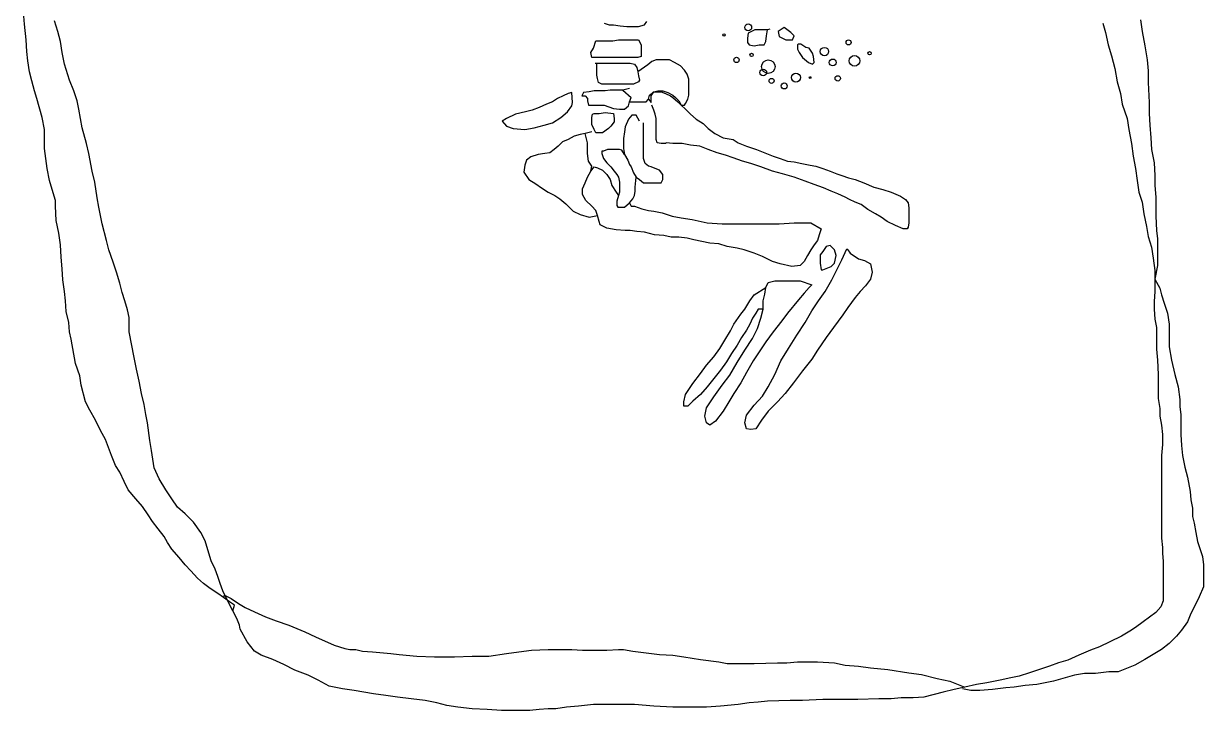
# Model space of a CAD drawing. Extents: x 4.9 to 17.1, y 0.9 to 19.3.
# Drawn here: x 7.31 to 14.34, y 10.7 to 14.8 of the extents above; entities that cross this region are included whole.
import ezdxf

# ---------------------------------------------------------------- set-up
doc = ezdxf.new("R2010")
doc.units = 0
doc.linetypes.add('HIDDEN', pattern=[0.375, 0.25, -0.125])
doc.layers.add('LAYER1', color=7, linetype='CONTINUOUS')

msp = doc.modelspace()

# ---------------------------------------------------------------- linework, layer by layer
at = {"layer": 'LAYER1', "color": 7, "linetype": 'HIDDEN'}
for points in [[(8.5554, 11.2926), (8.5654, 11.3275), (8.5355, 11.3474), (8.5006, 11.3724), (8.4657, 11.3973), (8.4208, 11.4272), (8.381, 11.4571), (8.346, 11.487), (8.3062, 11.5319), (8.2713, 11.5668), (8.2364, 11.6117), (8.1915, 11.6615), (8.1666, 11.7014), (8.1466, 11.7363), (8.1117, 11.7812), (8.0768, 11.8261), (8.0519, 11.866), (8.017, 11.9158), (7.9771, 11.9607), (7.9322, 12.0155), (7.9073, 12.0654), (7.8824, 12.1202), (7.8575, 12.1601), (7.8325, 12.2199), (7.7976, 12.3147), (7.7677, 12.3695), (7.7378, 12.4293), (7.7029, 12.4892), (7.678, 12.539), (7.653, 12.6387), (7.6431, 12.6936), (7.6181, 12.7684), (7.5932, 12.9129), (7.5832, 12.9578), (7.5783, 13.0127), (7.5633, 13.0775), (7.5583, 13.1423), (7.5533, 13.1971), (7.5434, 13.2669), (7.5384, 13.3317), (7.5334, 13.4015), (7.5284, 13.4763), (7.5184, 13.5461), (7.5035, 13.6209), (7.4985, 13.7057), (7.4985, 13.7406), (7.4785, 13.8054), (7.4636, 13.8602), (7.4486, 13.93), (7.4337, 14.0497), (7.4337, 14.0995), (7.4337, 14.1644), (7.4187, 14.2342), (7.3888, 14.3488), (7.3738, 14.3937), (7.3589, 14.4535), (7.3439, 14.5084), (7.334, 14.5732), (7.329, 14.628), (7.324, 14.6978), (7.314, 14.7926), (7.309, 14.8623)], [(14.0497, 13.2719), (14.0796, 13.2171), (14.0896, 13.1772), (14.1045, 13.1273), (14.1245, 13.0675), (14.1344, 13.0027), (14.1344, 12.9429), (14.1344, 12.8681), (14.1494, 12.7883), (14.1693, 12.7035), (14.1893, 12.6288), (14.1993, 12.554), (14.1993, 12.5091), (14.2042, 12.4642), (14.2042, 12.4094), (14.2042, 12.3446), (14.2092, 12.2798), (14.2142, 12.2199), (14.2292, 12.1501), (14.2441, 12.0903), (14.2591, 12.0055), (14.2641, 11.9557), (14.274, 11.9058), (14.274, 11.856), (14.284, 11.8161), (14.294, 11.7613), (14.304, 11.7064), (14.3339, 11.6167), (14.3389, 11.5668), (14.3389, 11.4771), (14.3389, 11.4372), (14.3139, 11.3773), (14.289, 11.3275), (14.2641, 11.2776), (14.2441, 11.2278), (14.2092, 11.1779), (14.1793, 11.143), (14.1344, 11.0982), (14.0896, 11.0633), (14.0397, 11.0333), (13.9899, 11.0034), (13.93, 10.9685), (13.8802, 10.9486), (13.8303, 10.9286), (13.7755, 10.9286), (13.6957, 10.9187), (13.6309, 10.9187), (13.5711, 10.9087), (13.5013, 10.8888), (13.4464, 10.8738), (13.3966, 10.8638), (13.3467, 10.8539), (13.2769, 10.8489), (13.2121, 10.8389), (13.1622, 10.8339), (13.0825, 10.8239), (13.0077, 10.819), (12.9528, 10.819), (12.903, 10.8289), (12.903, 10.8289)]]:
    msp.add_lwpolyline(points, dxfattribs=at)
at = {"layer": 'LAYER1', "color": 7, "linetype": 'CONTINUOUS'}
for points in [[(14.0946, 12.2847), (14.0896, 12.2199), (14.0896, 12.1751), (14.0896, 12.1252), (14.0896, 12.0903), (14.0896, 12.0454), (14.0896, 11.9956), (14.0896, 11.9607), (14.0896, 11.9058), (14.0896, 11.856), (14.0896, 11.8161), (14.0896, 11.7662), (14.0896, 11.7263), (14.0946, 11.6715), (14.0946, 11.6366), (14.0995, 11.5867), (14.0995, 11.5219), (14.0995, 11.4671), (14.0995, 11.4172), (14.0995, 11.3524), (14.0846, 11.3175), (14.0547, 11.2826), (13.9799, 11.2278), (13.935, 11.1929), (13.9001, 11.1729), (13.8503, 11.143), (13.7805, 11.1081), (13.7206, 11.0782), (13.6658, 11.0583), (13.596, 11.0284), (13.5312, 10.9984), (13.4763, 10.9835), (13.4215, 10.9635), (13.3617, 10.9436), (13.3018, 10.9237), (13.242, 10.9037), (13.1921, 10.8937), (13.1273, 10.8788), (13.0476, 10.8638), (12.9877, 10.8539), (12.9179, 10.8389), (12.8531, 10.8239), (12.7883, 10.809), (12.6736, 10.7791), (12.6088, 10.7741), (12.539, 10.7741), (12.4792, 10.7691), (12.4044, 10.7691), (12.2798, 10.7641), (12.1601, 10.7641), (12.0704, 10.7641), (11.9507, 10.7591), (11.8759, 10.7591), (11.7413, 10.7541), (11.6865, 10.7492), (11.6316, 10.7442), (11.5668, 10.7342), (11.4621, 10.7242), (11.3773, 10.7192), (11.3325, 10.7192), (11.2577, 10.7192), (11.1779, 10.7192), (11.0633, 10.7242), (10.9486, 10.7342), (10.8638, 10.7342), (10.7791, 10.7342), (10.7043, 10.7342), (10.6145, 10.7242), (10.5447, 10.7192), (10.4799, 10.7093), (10.4351, 10.7093), (10.3802, 10.7043), (10.3254, 10.6993), (10.2955, 10.6993), (10.2356, 10.6993), (10.1559, 10.6993), (10.0711, 10.7043), (9.9814, 10.7093), (9.8966, 10.7192), (9.8318, 10.7292), (9.772, 10.7442), (9.7022, 10.7591), (9.6174, 10.7691), (9.5376, 10.7791), (9.4678, 10.789), (9.393, 10.799), (9.2784, 10.819), (9.2086, 10.8289), (9.1288, 10.8439), (9.064, 10.8788), (9.0042, 10.9087), (8.9244, 10.9386), (8.8596, 10.9735), (8.7948, 11.0034), (8.725, 11.0284), (8.6851, 11.0533), (8.6402, 11.1081), (8.6003, 11.1829), (8.5953, 11.2078), (8.5804, 11.2477), (8.5554, 11.2926), (8.5205, 11.3624), (8.4956, 11.4123), (8.4807, 11.4571), (8.4657, 11.497), (8.4507, 11.5419), (8.4258, 11.5917), (8.4059, 11.6566), (8.3909, 11.7114), (8.366, 11.7613), (8.3211, 11.8211), (8.2713, 11.8709), (8.2264, 11.9108), (8.1915, 11.9607), (8.1566, 12.0155), (8.1167, 12.0803), (8.0868, 12.1451), (8.0718, 12.2498), (8.0619, 12.3097), (8.0469, 12.4144), (8.0369, 12.4642), (8.027, 12.5241), (8.012, 12.5889), (7.997, 12.6637), (7.9821, 12.7335), (7.9671, 12.8033), (7.9372, 12.9578), (7.9372, 12.9927), (7.9372, 12.9977), (7.9372, 13.0176), (7.9372, 13.0426), (7.9273, 13.0874), (7.9123, 13.1423), (7.8973, 13.1921), (7.8824, 13.247), (7.8624, 13.3118), (7.8425, 13.3716), (7.8176, 13.4464), (7.8026, 13.5013), (7.7777, 13.601), (7.7577, 13.7007), (7.7478, 13.7555), (7.7328, 13.8503), (7.7179, 13.9151), (7.6979, 14.0198), (7.683, 14.0796), (7.658, 14.1743), (7.6381, 14.284), (7.6281, 14.3339), (7.6082, 14.3937), (7.5832, 14.4585), (7.5533, 14.5532), (7.5384, 14.623), (7.5284, 14.6879), (7.5134, 14.7477), (7.4935, 14.8125)], [(13.7406, 14.7975), (13.7555, 14.7427), (13.7705, 14.6679), (13.7904, 14.6031), (13.8104, 14.5283), (13.8253, 14.4485), (13.8453, 14.3787), (13.8552, 14.3139), (13.8852, 14.2292), (13.8951, 14.1644), (13.9101, 14.0796), (13.9201, 14.0048), (13.935, 13.93), (13.945, 13.8602), (13.955, 13.7904), (13.9749, 13.7306), (13.9849, 13.6608), (13.9998, 13.586), (14.0098, 13.5262), (14.0297, 13.4614), (14.0397, 13.3966), (14.0497, 13.3218), (14.0497, 13.2968), (14.0497, 13.2719), (14.0497, 13.237), (14.0497, 13.1971), (14.0447, 13.1373), (14.0447, 13.0924), (14.0497, 13.0326), (14.0597, 12.9827), (14.0597, 12.9179), (14.0597, 12.8531), (14.0646, 12.7883), (14.0696, 12.7035), (14.0696, 12.6138), (14.0696, 12.559), (14.0796, 12.4991), (14.0796, 12.4543), (14.0896, 12.3994), (14.0946, 12.3446), (14.0946, 12.2847)], [(13.9649, 14.8175), (13.9749, 14.7477), (13.9899, 14.6629), (14.0048, 14.5782), (14.0098, 14.5134), (14.0098, 14.4436), (14.0148, 14.3239), (14.0148, 14.304), (14.0148, 14.2591), (14.0198, 14.1893), (14.0248, 14.1145), (14.0297, 14.0447), (14.0447, 13.9649), (14.0497, 13.8901), (14.0497, 13.8303), (14.0547, 13.7605), (14.0547, 13.7057), (14.0547, 13.6458), (14.0597, 13.5611), (14.0646, 13.5112), (14.0646, 13.3866), (14.0646, 13.3517), (14.0497, 13.2719)], [(8.5006, 11.3724), (8.5056, 11.3873), (8.5455, 11.3674), (8.5904, 11.3375), (8.6302, 11.3125), (8.6851, 11.2876), (8.7499, 11.2577), (8.8147, 11.2328), (8.8895, 11.2078), (8.9842, 11.168), (9.049, 11.138), (9.1587, 11.0882), (9.2235, 11.0682), (9.2534, 11.0633), (9.2883, 11.0633), (9.3282, 11.0533), (9.3881, 11.0483), (9.4977, 11.0383), (9.5476, 11.0333), (9.6523, 11.0234), (9.757, 11.0184), (9.8218, 11.0184), (9.8767, 11.0184), (9.9814, 11.0234), (10.0811, 11.0234), (10.1858, 11.0383), (10.2606, 11.0483), (10.3353, 11.0583), (10.4351, 11.0633), (10.5747, 11.0633), (10.6395, 11.0583), (10.7841, 11.0583), (10.8539, 11.0633), (10.8838, 11.0633), (10.9386, 11.0533), (11.0982, 11.0333), (11.1779, 11.0284), (11.2427, 11.0184), (11.3425, 11.0034), (11.4521, 10.9885), (11.502, 10.9785), (11.6017, 10.9785), (11.6615, 10.9785), (11.8011, 10.9835), (11.856, 10.9835), (11.9208, 10.9885), (12.0404, 10.9885), (12.1402, 10.9835), (12.205, 10.9685), (12.2847, 10.9635), (12.3545, 10.9536), (12.4592, 10.9436), (12.5839, 10.9237), (12.6587, 10.9137), (12.7534, 10.8888), (12.8282, 10.8738), (12.9179, 10.8389)]]:
    msp.add_lwpolyline(points, dxfattribs=at)
at = {"layer": 'LAYER1', "color": 4, "linetype": 'CONTINUOUS'}
for points in [[(10.7691, 14.7975), (10.799, 14.7876), (10.8239, 14.7876), (10.8638, 14.7826), (10.9037, 14.7776), (10.9436, 14.7776), (10.9735, 14.7776), (11.0084, 14.7876), (11.0234, 14.8075)], [(11.841, 14.7726), (11.8061, 14.7477), (11.8111, 14.7178), (11.851, 14.6978), (11.8909, 14.6978), (11.9008, 14.7228), (11.8809, 14.7427), (11.841, 14.7726)], [(10.7192, 14.6928), (10.7242, 14.6928), (10.7492, 14.6928), (10.7841, 14.6928), (10.819, 14.6928), (10.8539, 14.6978), (10.9087, 14.6978), (10.9336, 14.6978), (10.9735, 14.6978), (10.9885, 14.6679), (10.9885, 14.643), (10.9885, 14.623), (10.9885, 14.6031), (10.9885, 14.5981), (10.9685, 14.5931), (10.9436, 14.5931), (10.9187, 14.5931), (10.8888, 14.5931), (10.8489, 14.5931), (10.8239, 14.5931), (10.789, 14.5931), (10.7541, 14.5931), (10.7242, 14.5931), (10.6943, 14.5931), (10.6893, 14.623), (10.7043, 14.648), (10.7192, 14.6928)], [(11.7563, 14.7626), (11.7413, 14.7576), (11.7263, 14.7576), (11.7064, 14.7576), (11.6865, 14.7576), (11.6665, 14.7576), (11.6466, 14.7477), (11.6266, 14.7377), (11.6217, 14.7078), (11.6217, 14.6829), (11.6316, 14.6679), (11.6615, 14.6629), (11.6914, 14.6679), (11.7214, 14.6679), (11.7313, 14.6879), (11.7363, 14.7228), (11.7413, 14.7576)], [(11.9407, 14.6729), (11.9258, 14.6729), (11.9208, 14.6679), (11.9208, 14.643), (11.9308, 14.623), (11.9507, 14.5931), (11.9856, 14.5632), (12.0105, 14.5532), (12.0205, 14.5632), (12.0155, 14.5981), (12.0105, 14.6181), (11.9906, 14.648), (11.9707, 14.6529), (11.9407, 14.6729)], [(10.7143, 14.5582), (10.7242, 14.5582), (10.7691, 14.5582), (10.799, 14.5582), (10.8339, 14.5582), (10.8688, 14.5582), (10.8987, 14.5582), (10.9237, 14.5582), (10.9486, 14.5532), (10.9635, 14.5333), (10.9685, 14.5084), (10.9735, 14.4834), (10.9785, 14.4585), (10.9785, 14.4585), (10.9735, 14.4485), (10.9436, 14.4336), (10.9286, 14.4336), (10.9087, 14.4336), (10.8788, 14.4336), (10.8439, 14.4336), (10.794, 14.4336), (10.7541, 14.4336), (10.7342, 14.4436), (10.7292, 14.4685), (10.7242, 14.4884), (10.7242, 14.5582)], [(10.9187, 14.3289), (10.9536, 14.3289), (10.9735, 14.3289), (10.9935, 14.3289), (11.0184, 14.3289), (11.0333, 14.3438), (11.0383, 14.3688), (11.0633, 14.3887), (11.0932, 14.3887), (11.1081, 14.3887), (11.1331, 14.3787), (11.163, 14.3638), (11.1779, 14.3538), (11.2078, 14.3289), (11.2278, 14.3089), (11.2477, 14.3089), (11.2527, 14.3189), (11.2677, 14.3438), (11.2726, 14.3688), (11.2726, 14.3987), (11.2726, 14.4336), (11.2726, 14.4635), (11.2627, 14.4934), (11.2477, 14.5183), (11.2228, 14.5433), (11.1879, 14.5632), (11.158, 14.5782), (11.1331, 14.5782), (11.1031, 14.5782), (11.0782, 14.5782), (11.0533, 14.5682), (11.0284, 14.5483), (10.9685, 14.5084)], [(10.5747, 14.3837), (10.5547, 14.3787), (10.5248, 14.3638), (10.4899, 14.3488), (10.46, 14.3289), (10.4251, 14.3139), (10.3802, 14.294), (10.3403, 14.279), (10.3004, 14.2691), (10.2406, 14.2541), (10.1858, 14.2292), (10.1608, 14.2142), (10.1858, 14.1843), (10.2257, 14.1693), (10.2955, 14.1644), (10.3503, 14.1743), (10.4101, 14.1893), (10.46, 14.2042), (10.5098, 14.2342), (10.5497, 14.2691), (10.5747, 14.304), (10.5796, 14.3239), (10.5747, 14.3837)], [(10.9187, 14.4087), (10.9037, 14.4037), (10.8788, 14.3987), (10.8588, 14.3987), (10.8239, 14.3987), (10.804, 14.3987), (10.7741, 14.3937), (10.7442, 14.3937), (10.7093, 14.3937), (10.6794, 14.3887), (10.6445, 14.3837), (10.6345, 14.3638), (10.6544, 14.3638), (10.6694, 14.3488), (10.6694, 14.3339), (10.6744, 14.3089), (10.6993, 14.3089), (10.7242, 14.3089), (10.7691, 14.3089), (10.8239, 14.289), (10.8588, 14.284), (10.8888, 14.284), (10.9137, 14.304), (10.9187, 14.3289), (10.9286, 14.3538), (10.9286, 14.3538)], [(10.8788, 14.3987), (10.9286, 14.3538)], [(10.9187, 14.4087), (10.9187, 14.4087)], [(11.0333, 14.3438), (11.0483, 14.3239), (11.0483, 14.3339), (11.0483, 14.3488), (11.0483, 14.3638), (11.0633, 14.3887), (11.0882, 14.3937), (11.1181, 14.3937), (11.148, 14.3837), (11.1779, 14.3688), (11.1929, 14.3538), (11.2128, 14.3339), (11.2278, 14.3089), (11.2527, 14.284), (11.2826, 14.2541), (11.3175, 14.2242), (11.3574, 14.1993), (11.3873, 14.1693), (11.4272, 14.1394), (11.4771, 14.1145), (11.5369, 14.1045), (11.5668, 14.0846), (11.6167, 14.0646), (11.6765, 14.0447), (11.7363, 14.0198), (11.7762, 14.0048), (11.8161, 13.9899), (11.861, 13.9749), (11.9008, 13.9699), (11.9457, 13.9599), (11.9956, 13.95), (12.0305, 13.945), (12.0704, 13.93), (12.1152, 13.9151), (12.1551, 13.9001), (12.185, 13.8901), (12.2249, 13.8752), (12.2648, 13.8652), (12.3147, 13.8453), (12.3745, 13.8203), (12.4293, 13.8054), (12.4792, 13.7904), (12.534, 13.7655), (12.5639, 13.7456), (12.5789, 13.7256), (12.5839, 13.6957), (12.5839, 13.6758), (12.5839, 13.6409), (12.5839, 13.606), (12.5789, 13.581), (12.5739, 13.5711), (12.549, 13.5711), (12.5041, 13.591), (12.4543, 13.6159), (12.4194, 13.6409), (12.3845, 13.6608), (12.3396, 13.6857), (12.2997, 13.7156), (12.2648, 13.7306), (12.2299, 13.7456), (12.205, 13.7605), (12.1601, 13.7805), (12.1202, 13.7954), (12.0754, 13.8154), (12.0205, 13.8353), (11.9657, 13.8552), (11.9008, 13.8802), (11.831, 13.9001), (11.7712, 13.9151), (11.7014, 13.94), (11.6416, 13.9599), (11.5917, 13.9749), (11.5369, 13.9948), (11.492, 14.0098), (11.4422, 14.0248), (11.3873, 14.0447), (11.3375, 14.0646), (11.2826, 14.0696), (11.2328, 14.0796), (11.1779, 14.0796), (11.138, 14.0846), (11.138, 14.0846)], [(11.138, 14.0846), (11.1331, 14.0796), (11.1081, 14.0796), (11.0832, 14.0846), (11.0782, 14.1045), (11.0782, 14.1444), (11.0782, 14.1993), (11.0782, 14.2292), (11.0732, 14.2541), (11.0633, 14.279), (11.0533, 14.3089), (11.0533, 14.3089)], [(10.8239, 14.2591), (10.8289, 14.2292), (10.8289, 14.2092), (10.809, 14.1843), (10.794, 14.1693), (10.7591, 14.1444), (10.7192, 14.1444), (10.7093, 14.1644), (10.6943, 14.1943), (10.6943, 14.2342), (10.6993, 14.2541), (10.7093, 14.2591), (10.7392, 14.2591), (10.7741, 14.2641), (10.8239, 14.2591)], [(10.9785, 14.2142), (10.9586, 14.2491), (10.9336, 14.2491), (10.9137, 14.2242), (10.8937, 14.1793), (10.8888, 14.1494), (10.8838, 14.1095), (10.8838, 14.0846), (10.8838, 14.0497), (10.8888, 14.0148), (10.9087, 13.9799), (10.9187, 13.955), (10.9286, 13.94), (10.9436, 13.9051), (10.9586, 13.8802), (10.9785, 13.8652), (11.0034, 13.8453), (11.0333, 13.8453), (11.0682, 13.8453), (11.1031, 13.8453), (11.1081, 13.8453), (11.1181, 13.8652), (11.1181, 13.8951), (11.0982, 13.9201), (11.0732, 13.93), (11.0483, 13.94), (11.0333, 13.945), (11.0134, 13.9599), (11.0034, 13.9899), (11.0034, 14.0297), (11.0034, 14.0796), (11.0034, 14.1195), (11.0034, 14.2042), (11.0034, 14.2042)], [(10.6943, 14.1494), (10.6544, 14.1394), (10.6245, 14.1344), (10.5896, 14.1245), (10.5547, 14.1045), (10.5198, 14.0896), (10.4949, 14.0646), (10.47, 14.0447), (10.445, 14.0248), (10.4151, 14.0198), (10.3752, 14.0148), (10.3304, 13.9998), (10.3054, 13.9799), (10.2955, 13.95), (10.2905, 13.9101), (10.3204, 13.8652), (10.3603, 13.8403), (10.3952, 13.8154), (10.4351, 13.7904), (10.4749, 13.7705), (10.5049, 13.7505), (10.5398, 13.7206), (10.5597, 13.7007), (10.5846, 13.6758), (10.6245, 13.6558), (10.6794, 13.6409), (10.7292, 13.6508), (10.7192, 13.6807), (10.6943, 13.7057), (10.6594, 13.7406), (10.6395, 13.7755), (10.6395, 13.8104), (10.6544, 13.8453), (10.6694, 13.8802), (10.6893, 13.9151), (10.6943, 13.945), (10.6744, 13.9749), (10.6694, 14.0198), (10.6694, 14.0547), (10.6694, 14.0846), (10.6544, 14.1394)], [(10.8888, 14.0148), (10.8738, 14.0397), (10.8588, 14.0447), (10.8439, 14.0447), (10.819, 14.0447), (10.789, 14.0447), (10.7641, 14.0347), (10.7541, 14.0347), (10.7541, 14.0198), (10.7641, 13.9899), (10.7841, 13.9649), (10.809, 13.94), (10.8289, 13.9151), (10.8439, 13.8951), (10.8539, 13.8802), (10.8588, 13.8503), (10.8588, 13.8303), (10.8588, 13.7904), (10.8539, 13.7705), (10.8439, 13.7356), (10.8439, 13.7107), (10.8489, 13.7007), (10.8688, 13.7007), (10.8888, 13.7007), (10.9187, 13.7256), (10.9386, 13.7505), (10.9486, 13.7705), (10.9536, 13.7954), (10.9536, 13.8203), (10.9586, 13.8802)], [(10.6893, 13.9151), (10.7093, 13.94), (10.7292, 13.935), (10.7591, 13.9201), (10.7841, 13.8951), (10.804, 13.8652), (10.814, 13.8303), (10.8389, 13.7904), (10.8539, 13.7705)], [(10.9187, 13.7256), (10.9286, 13.7057), (10.9486, 13.7057), (10.9935, 13.6907), (11.0333, 13.6807), (11.0633, 13.6758), (11.1131, 13.6658), (11.1729, 13.6458), (11.2278, 13.6359), (11.2926, 13.6259), (11.3823, 13.606), (11.4721, 13.601), (11.5269, 13.601), (11.5917, 13.601), (11.6366, 13.601), (11.6914, 13.601), (11.7613, 13.601), (11.8111, 13.601), (11.9008, 13.606), (11.9607, 13.606), (12.0006, 13.606), (12.0604, 13.5711), (12.0504, 13.5362), (12.0404, 13.5013), (12.0205, 13.4763), (12.0006, 13.4464), (11.9806, 13.4115), (11.9607, 13.3766), (11.9357, 13.3517), (11.8859, 13.3467), (11.8161, 13.3617), (11.7712, 13.3766), (11.7114, 13.4065), (11.6615, 13.4265), (11.6017, 13.4464), (11.5618, 13.4564), (11.502, 13.4664), (11.4521, 13.4813), (11.3973, 13.4863), (11.3026, 13.5062), (11.2627, 13.5162), (11.2128, 13.5212), (11.168, 13.5212), (11.1231, 13.5312), (11.0682, 13.5362), (11.0084, 13.5511), (10.9635, 13.5561), (10.9237, 13.5611), (10.8937, 13.5611), (10.8389, 13.5661), (10.7841, 13.576), (10.7442, 13.596), (10.7392, 13.6159), (10.7292, 13.6508)], [(12.2149, 13.4514), (12.2199, 13.4464), (12.2349, 13.4265), (12.2847, 13.3916), (12.3196, 13.3816), (12.3545, 13.3617), (12.3645, 13.3118), (12.3545, 13.2719), (12.3246, 13.232), (12.2947, 13.1971), (12.2648, 13.1622), (12.2199, 13.1024), (12.19, 13.0575), (12.1352, 12.9827), (12.0903, 12.9229), (12.0404, 12.8481), (12.0055, 12.7933), (11.9507, 12.7235), (11.8959, 12.6537), (11.846, 12.5889), (11.8011, 12.539), (11.7463, 12.4842), (11.7064, 12.4293), (11.6715, 12.3795), (11.6416, 12.3745), (11.6167, 12.3795), (11.6067, 12.4144), (11.6167, 12.4592), (11.6615, 12.5191), (11.7114, 12.5739), (11.7463, 12.6288), (11.7862, 12.7035), (11.8211, 12.7833), (11.866, 12.8581), (11.9158, 12.9379), (11.9657, 13.0127), (12.0055, 13.0825), (12.0454, 13.1423), (12.0853, 13.1971), (12.1252, 13.2669), (12.1551, 13.3268), (12.185, 13.3866), (12.2149, 13.4514)], [(12.0604, 13.3268), (12.0704, 13.3268), (12.1202, 13.3467), (12.1402, 13.3666), (12.1501, 13.4115), (12.1402, 13.4464), (12.1152, 13.4713), (12.0903, 13.4664), (12.0704, 13.4364), (12.0554, 13.4165), (12.0554, 13.3666), (12.0604, 13.3268)], [(11.7164, 13.0924), (11.6865, 13.0924), (11.6715, 13.0675), (11.6516, 13.0376), (11.6366, 13.0027), (11.6167, 12.9678), (11.5867, 12.9229), (11.5618, 12.878), (11.5269, 12.8282), (11.497, 12.7783), (11.4621, 12.7285), (11.4222, 12.6786), (11.3823, 12.6288), (11.3425, 12.5839), (11.2976, 12.544), (11.2677, 12.5141), (11.2427, 12.5141), (11.2427, 12.539), (11.2527, 12.5839), (11.2976, 12.6487), (11.3425, 12.7085), (11.3773, 12.7584), (11.4222, 12.8082), (11.4571, 12.8581), (11.487, 12.908), (11.5219, 12.9628), (11.5419, 13.0027), (11.5818, 13.0625), (11.6067, 13.0924), (11.6366, 13.1423), (11.6615, 13.1772), (11.7313, 13.2221)], [(12.0055, 13.237), (11.9906, 13.2221), (11.9607, 13.1872), (11.9258, 13.1473), (11.861, 13.0675), (11.8261, 13.0226), (11.7762, 12.9578), (11.7313, 12.898), (11.6914, 12.8382), (11.6566, 12.7833), (11.6167, 12.7135), (11.5818, 12.6537), (11.5419, 12.5889), (11.512, 12.539), (11.4771, 12.4842), (11.4322, 12.4243), (11.3973, 12.3994), (11.3773, 12.4144), (11.3674, 12.4543), (11.3773, 12.5041), (11.4222, 12.5689), (11.4721, 12.6387), (11.517, 12.6986), (11.5618, 12.7733), (11.6067, 12.8481), (11.6516, 12.9179), (11.6815, 12.9778), (11.7014, 13.0376), (11.7164, 13.0924), (11.7164, 13.1423), (11.7263, 13.1822), (11.7313, 13.2221), (11.7463, 13.252), (11.7862, 13.2619), (11.8161, 13.2619), (11.861, 13.2619), (11.9008, 13.2619), (11.9357, 13.2619), (12.0055, 13.237)]]:
    msp.add_lwpolyline(points, dxfattribs=at)
at = {"layer": 'LAYER1', "color": 1, "linetype": 'CONTINUOUS'}
for centre, radius in [((11.6266, 14.7726), 0.0206), ((11.482, 14.7277), 0.007), ((12.2249, 14.6829), 0.015), ((12.0803, 14.628), 0.0254), ((12.3496, 14.6181), 0.01), ((11.5568, 14.5782), 0.0158), ((11.6466, 14.6081), 0.01), ((11.7463, 14.5383), 0.0402), ((12.1302, 14.5632), 0.0206), ((12.2598, 14.5732), 0.0315), ((11.7164, 14.5034), 0.0199), ((11.9108, 14.4735), 0.0269), ((12.1601, 14.4685), 0.0158), ((11.7662, 14.4535), 0.015), ((11.841, 14.4236), 0.018), ((11.9956, 14.4735), 0.005)]:
    msp.add_circle(centre, radius, dxfattribs=at)

doc.saveas('drawing.dxf')
